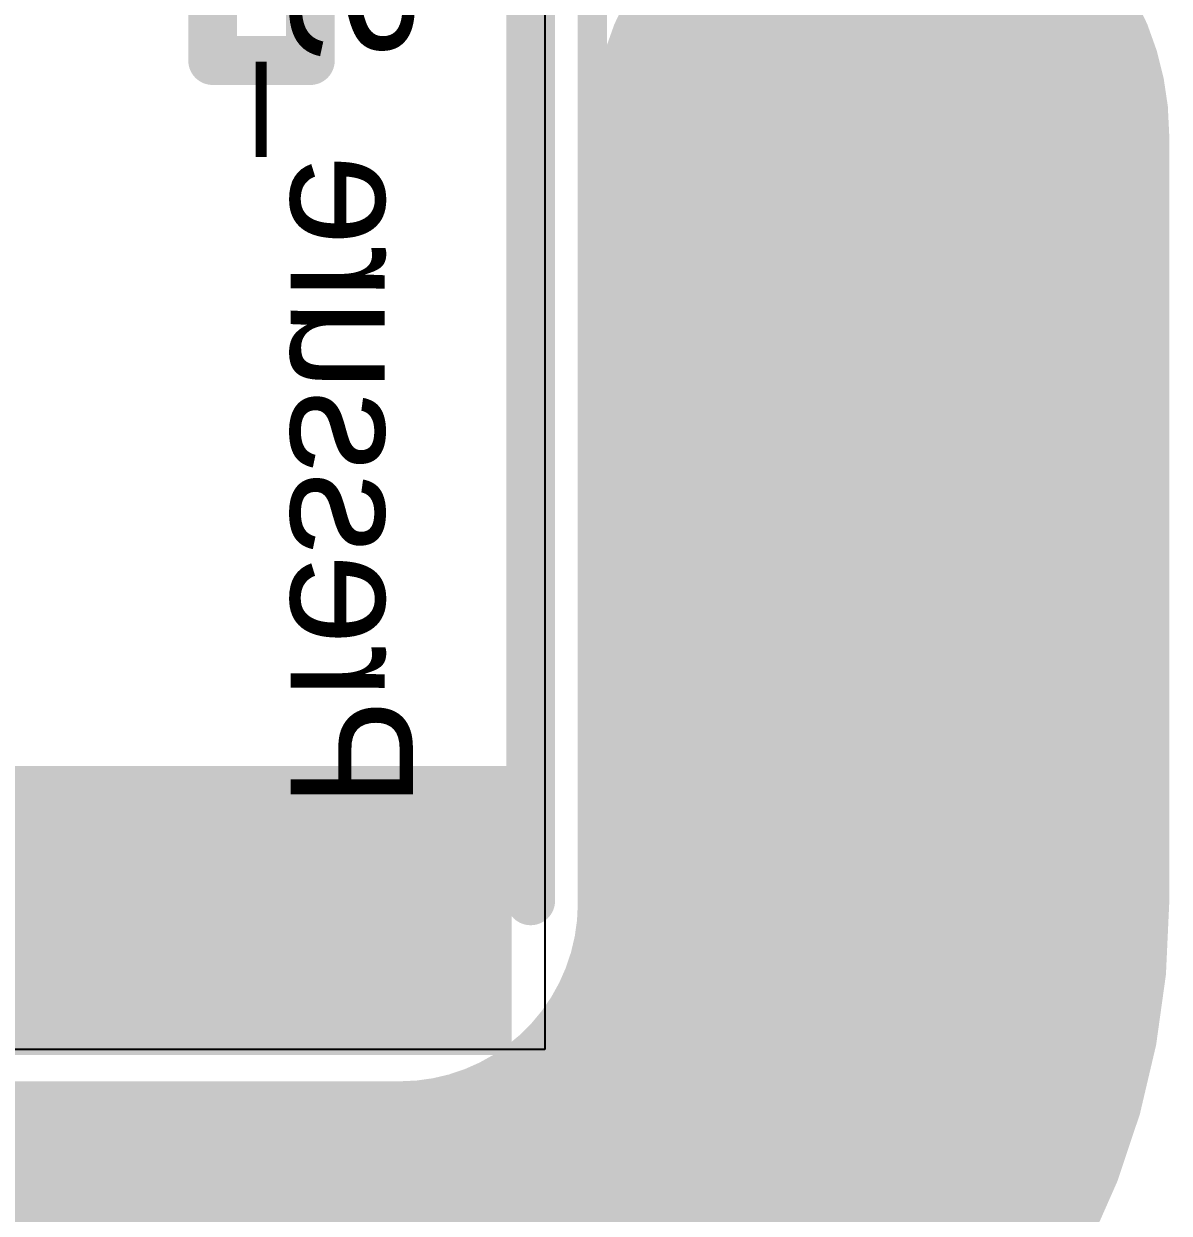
# Model space of a CAD drawing. Extents: x 122.9 to 153, y 141.4 to 165.6.
# Drawn here: x 147.07 to 153.03, y 146.98 to 153.17 of the extents above; entities that cross this region are included whole.
import ezdxf

# ---------------------------------------------------------------- set-up
doc = ezdxf.new("R2010")
doc.units = 0
doc.layers.get('0').update_dxf_attribs({"linetype": 'CONTINUOUS'})
for name, color, linetype in [('BOTTOMOVERLAY', 54, 'CONTINUOUS'), ('KEEPOUTLAYER', 6, 'CONTINUOUS'), ('MECHANICAL1', 6, 'CONTINUOUS'), ('MECHANICAL2', 216, 'CONTINUOUS'), ('MULTILAYER', 9, 'CONTINUOUS'), ('TOPLAYER', 1, 'CONTINUOUS'), ('TOPOVERLAY', 2, 'CONTINUOUS'), ('TOPPASTE', 8, 'CONTINUOUS'), ('TOPSOLDER', 216, 'CONTINUOUS')]:
    doc.layers.add(name, color=color, linetype=linetype)

# ---------------------------------------------------------------- blocks, each defined once
blk = doc.blocks.new('ANT_6_2MM_47')
at = {"layer": 'TOPLAYER'}
blk.add_solid([(2.500003, -1.2), (3.8, -1.2), (2.500003, 1.2), (3.8, 1.2)], dxfattribs=at)
at = {"layer": 'TOPOVERLAY', "const_width": 0.254}
for points in [[(3.100001, 1.4), (-3.099996, 1.4)], [(-1.27, 0.254), (-2.000001, 0.254)], [(-1.27, -0.254), (-1.27, 0.254)], [(-1.27, -0.254), (-2.000001, -0.254)]]:
    blk.add_lwpolyline(points, dxfattribs=at)
at = {"layer": 'TOPOVERLAY', "const_width": 0.127}
for points in [[(3.036501, 1.4, 1), (3.163501, 1.4, 1)], [(-1.3335, 0.254, 1), (-1.2065, 0.254, 1)], [(-1.3335, 0.254, 1), (-1.2065, 0.254, 1)], [(-1.3335, -0.254, 1), (-1.2065, -0.254, 1)], [(-1.3335, -0.254, 1), (-1.2065, -0.254, 1)]]:
    blk.add_lwpolyline(points, format="xyb", close=True, dxfattribs=at)
at = {"layer": 'TOPPASTE'}
blk.add_solid([(2.500003, -1.2), (3.8, -1.2), (2.500003, 1.2), (3.8, 1.2)], dxfattribs=at)
at = {"layer": 'TOPSOLDER'}
blk.add_solid([(2.398403, -1.3016), (3.9016, -1.3016), (2.398403, 1.3016), (3.9016, 1.3016)], dxfattribs=at)

msp = doc.modelspace()

# ---------------------------------------------------------------- linework, layer by layer
at = {"layer": 'KEEPOUTLAYER', "const_width": 0.1524}
for points in [[(150.026002, 148.590003), (150.026002, 161.590002)], [(130.026001, 147.590002), (149.026001, 147.590002)]]:
    msp.add_lwpolyline(points, dxfattribs=at)
msp.add_lwpolyline([(150.026002, 148.590003, -0.414214), (149.026001, 147.590002)], format="xyb", dxfattribs=at)
at = {"layer": 'KEEPOUTLAYER', "const_width": 0.0762}
for points in [[(149.987902, 148.590003, 1), (150.064102, 148.590003, 1)], [(149.987902, 148.590003, 1), (150.064102, 148.590003, 1)], [(148.987901, 147.590002, 1), (149.064101, 147.590002, 1)], [(148.987901, 147.590002, 1), (149.064101, 147.590002, 1)]]:
    msp.add_lwpolyline(points, format="xyb", close=True, dxfattribs=at)
at = {"layer": 'MECHANICAL1', "const_width": 0.1524}
for points in [[(150.026002, 148.590003), (150.026002, 161.590002)], [(130.026001, 147.590002), (149.026001, 147.590002)]]:
    msp.add_lwpolyline(points, dxfattribs=at)
msp.add_lwpolyline([(150.026002, 148.590003, -0.414214), (149.026001, 147.590002)], format="xyb", dxfattribs=at)
at = {"layer": 'MECHANICAL1', "const_width": 0.0762}
for points in [[(149.987902, 148.590003, 1), (150.064102, 148.590003, 1)], [(149.987902, 148.590003, 1), (150.064102, 148.590003, 1)], [(148.987901, 147.590002, 1), (149.064101, 147.590002, 1)], [(148.987901, 147.590002, 1), (149.064101, 147.590002, 1)]]:
    msp.add_lwpolyline(points, format="xyb", close=True, dxfattribs=at)
at = {"layer": 'MECHANICAL2', "const_width": 2.999999}
for points in [[(151.526001, 148.590003), (151.526001, 152.590002)], [(142.026, 146.090002), (149.026001, 146.090002)]]:
    msp.add_lwpolyline(points, dxfattribs=at)
at = {"layer": 'MECHANICAL2', "const_width": 1.5}
for points in [[(150.776003, 152.590002, 1), (152.276, 152.590002, 1)], [(150.776003, 148.590003, 1), (152.276, 148.590003, 1)], [(150.776003, 148.590003, 1), (152.276, 148.590003, 1)], [(148.276003, 146.090002, 1), (149.776, 146.090002, 1)], [(148.276003, 146.090002, 1), (149.776, 146.090002, 1)]]:
    msp.add_lwpolyline(points, format="xyb", close=True, dxfattribs=at)
at = {"layer": 'MECHANICAL2', "const_width": 2.999999}
msp.add_lwpolyline([(151.526001, 148.590003, -0.414214), (149.026001, 146.090002)], format="xyb", dxfattribs=at)
at = {"layer": 'MULTILAYER'}
for p, q in [((149.777801, 155.758797), (149.777801, 147.831302)), ((149.777801, 147.831302), (146.780601, 147.831302))]:
    msp.add_line(p, q, dxfattribs=at)

# ---------------------------------------------------------------- block references
at = {"rotation": 270}
msp.add_blockref('ANT_6_2MM_47', (148.304601, 151.704802), dxfattribs=at)

# ---------------------------------------------------------------- texts
at = {"layer": 'BOTTOMOVERLAY', "text_generation_flag": 2}
msp.add_text('Pressure_Sensor_V1.0', height=0.635, rotation=270, dxfattribs=at).set_placement((148.457001, 149.088602))

doc.saveas('drawing.dxf')
